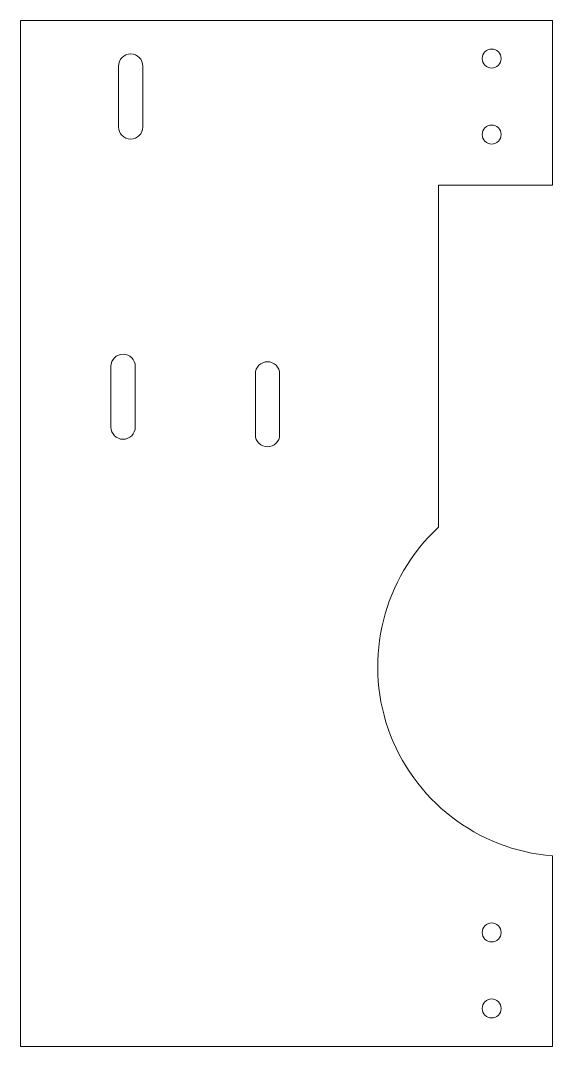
# Model space of a CAD drawing. Header units: millimetres. Extents: x 0 to 70, y 0 to 135.
import ezdxf

# ---------------------------------------------------------------- set-up
doc = ezdxf.new("R2010")
doc.units = ezdxf.units.MM

msp = doc.modelspace()

# ---------------------------------------------------------------- linework, layer by layer
at = {"color": 7, "linetype": 'Continuous', "lineweight": 15}
for p, q in [((0, 135), (0, 0)), ((70, 135), (0, 135)), ((70, 113.33), (70, 135)), ((12.9, 121), (12.9, 129)), ((16.1, 129), (16.1, 121)), ((70, 113.33), (55, 113.33)), ((55, 113.33), (55, 68.33)), ((11.9, 81.5), (11.9, 89.5)), ((15.1, 89.5), (15.1, 81.5)), ((30.9, 80.5), (30.9, 88.5)), ((34.1, 88.5), (34.1, 80.5)), ((70, 0), (70, 25.08)), ((0, 0), (70, 0))]:
    msp.add_line(p, q, dxfattribs=at)
for centre in [(62, 130), (62, 120), (62, 15), (62, 5)]:
    msp.add_circle(centre, 1.25, dxfattribs=at)
for centre, radius, start, end in [((14.5, 129), 1.6, 0, 180), ((14.5, 121), 1.6, 180, 0), ((13.5, 89.5), 1.6, 0, 180), ((32.5, 88.5), 1.6, 0, 180), ((13.5, 81.5), 1.6, 180, 0), ((32.5, 80.5), 1.6, 180, 0), ((72, 50), 25, 132.8436, 265.4114)]:
    msp.add_arc(centre, radius, start, end, dxfattribs=at)

doc.saveas('drawing.dxf')
